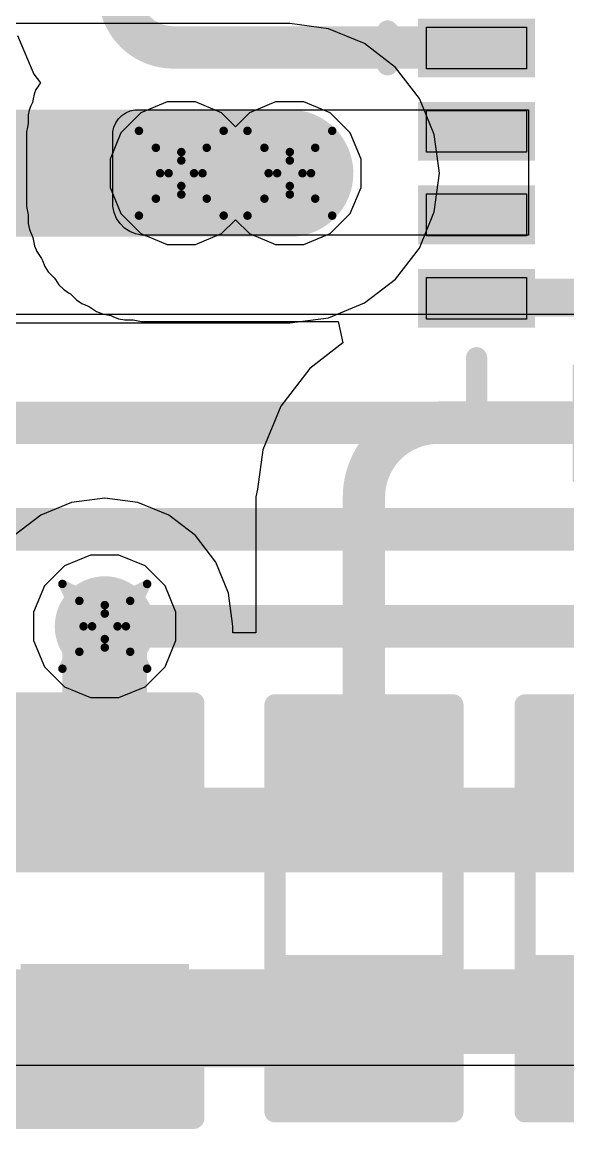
# Model space of a CAD drawing. Header units: inches. Extents: x -2 to 5376, y -4 to 5426.
# Drawn here: x 37.77 to 41.05, y 78.27 to 84.9 of the extents above; entities that cross this region are included whole.
import ezdxf

# ---------------------------------------------------------------- set-up
doc = ezdxf.new("R2010")
doc.units = ezdxf.units.IN
for name, color, linetype in [('Bottom Layer', 5, 'Continuous'), ('Drill Drawing', 1, 'Continuous'), ('Layer 1', 16, 'Continuous'), ('Layer 2', 76, 'Continuous'), ('Top Layer', 1, 'Continuous'), ('Top Overlay', 2, 'Continuous'), ('Top Paste', 8, 'Continuous'), ('Top Solder', 216, 'Continuous'), ('Via Holes', 16, 'Continuous')]:
    doc.layers.add(name, color=color, linetype=linetype)

# ---------------------------------------------------------------- blocks, each defined once
blk = doc.blocks.new('R___0603_5')
at = {"layer": 'Top Layer'}
for points in [[(-0.381, 0.4445), (-0.381, -0.4445), (-1.143, -0.4445), (-1.143, 0.4445)], [(1.143, 0.4445), (1.143, -0.4445), (0.381, -0.4445), (0.381, 0.4445)]]:
    blk.add_hatch(color=1, dxfattribs=at).paths.add_polyline_path(points)
at = {"layer": 'Top Paste'}
for points in [[(-0.381, 0.4445), (-0.381, -0.4445), (-1.143, -0.4445), (-1.143, 0.4445)], [(1.143, 0.4445), (1.143, -0.4445), (0.381, -0.4445), (0.381, 0.4445)]]:
    blk.add_hatch(color=8, dxfattribs=at).paths.add_polyline_path(points)
at = {"layer": 'Top Solder'}
for points in [[(-0.2794, 0.5461), (-0.2794, -0.5461), (-1.2446, -0.5461), (-1.2446, 0.5461)], [(1.2446, 0.5461), (1.2446, -0.5461), (0.2794, -0.5461), (0.2794, 0.5461)]]:
    blk.add_hatch(color=216, dxfattribs=at).paths.add_polyline_path(points)
at = {"layer": 'Top Overlay', "const_width": 0.127}
for points in [[(-1.2192, -0.5334), (-1.2192, 0.5334)], [(1.2192, 0.5334), (-1.2192, 0.5334)], [(1.2192, -0.5334), (1.2192, 0.5334)], [(1.2192, -0.5334), (-1.2192, -0.5334)]]:
    blk.add_lwpolyline(points, dxfattribs=at)
at = {"layer": 'Top Overlay', "const_width": 0.0635}
for points in [[(-1.25095, 0.5334, 1), (-1.18745, 0.5334, 1)], [(-1.25095, 0.5334, 1), (-1.18745, 0.5334, 1)], [(1.18745, 0.5334, 1), (1.25095, 0.5334, 1)], [(1.18745, 0.5334, 1), (1.25095, 0.5334, 1)], [(-1.25095, -0.5334, 1), (-1.18745, -0.5334, 1)], [(-1.25095, -0.5334, 1), (-1.18745, -0.5334, 1)], [(1.18745, -0.5334, 1), (1.25095, -0.5334, 1)], [(1.18745, -0.5334, 1), (1.25095, -0.5334, 1)]]:
    blk.add_lwpolyline(points, format="xyb", close=True, dxfattribs=at)
blk = doc.blocks.new('VQFN_16_3_3__24')
at = {"layer": 'Top Layer'}
for points in [[(-0.8729, 1.8), (-0.6229, 1.8), (-0.6229, 1.2), (-0.8729, 1.2)], [(-0.373, 1.8), (-0.123, 1.8), (-0.123, 1.2), (-0.373, 1.2)], [(0.1271, 1.8), (0.3771, 1.8), (0.3771, 1.2), (0.1271, 1.2)], [(0.627, 1.8), (0.877, 1.8), (0.877, 1.2), (0.627, 1.2)], [(-1.8, 0.6234), (-1.8, 0.8734), (-1.2, 0.8734), (-1.2, 0.6234)], [(1.8, 0.8734), (1.8, 0.6234), (1.2, 0.6234), (1.2, 0.8734)], [(-0.7501, 0.7499), (0.7499, 0.7499), (0.7499, -0.7501), (-0.7501, -0.7501)], [(-1.8, 0.1235), (-1.8, 0.3735), (-1.2, 0.3735), (-1.2, 0.1235)], [(1.8, 0.3751), (1.8, 0.1251), (1.2, 0.1251), (1.2, 0.3751)], [(-1.8, -0.3766), (-1.8, -0.1266), (-1.2, -0.1266), (-1.2, -0.3766)], [(1.8, -0.1251), (1.8, -0.3751), (1.2, -0.3751), (1.2, -0.1251)], [(-1.8, -0.8765), (-1.8, -0.6265), (-1.2, -0.6265), (-1.2, -0.8765)], [(1.8, -0.6249), (1.8, -0.8749), (1.2, -0.8749), (1.2, -0.6249)], [(-0.6229, -1.8), (-0.8729, -1.8), (-0.8729, -1.2), (-0.6229, -1.2)], [(-0.123, -1.8), (-0.373, -1.8), (-0.373, -1.2), (-0.123, -1.2)], [(0.3771, -1.8), (0.1271, -1.8), (0.1271, -1.2), (0.3771, -1.2)], [(0.877, -1.8), (0.627, -1.8), (0.627, -1.2), (0.877, -1.2)]]:
    blk.add_hatch(color=1, dxfattribs=at).paths.add_polyline_path(points)
at = {"layer": 'Top Solder'}
for points in [[(-0.9237, 1.8508), (-0.5721, 1.8508), (-0.5721, 1.1492), (-0.9237, 1.1492)], [(-0.4238, 1.8508), (-0.0722, 1.8508), (-0.0722, 1.1492), (-0.4238, 1.1492)], [(0.0763, 1.8508), (0.4279, 1.8508), (0.4279, 1.1492), (0.0763, 1.1492)], [(0.5762, 1.8508), (0.9278, 1.8508), (0.9278, 1.1492), (0.5762, 1.1492)], [(-1.8508, 0.5726), (-1.8508, 0.9242), (-1.1492, 0.9242), (-1.1492, 0.5726)], [(1.8508, 0.9242), (1.8508, 0.5726), (1.1492, 0.5726), (1.1492, 0.9242)], [(-0.8009, 0.8007), (0.8007, 0.8007), (0.8007, -0.8009), (-0.8009, -0.8009)], [(-1.8508, 0.0727), (-1.8508, 0.4243), (-1.1492, 0.4243), (-1.1492, 0.0727)], [(1.8508, 0.4259), (1.8508, 0.0743), (1.1492, 0.0743), (1.1492, 0.4259)], [(-1.8508, -0.4274), (-1.8508, -0.0758), (-1.1492, -0.0758), (-1.1492, -0.4274)], [(1.8508, -0.0743), (1.8508, -0.4259), (1.1492, -0.4259), (1.1492, -0.0743)], [(-1.8508, -0.9273), (-1.8508, -0.5757), (-1.1492, -0.5757), (-1.1492, -0.9273)], [(1.8508, -0.5741), (1.8508, -0.9257), (1.1492, -0.9257), (1.1492, -0.5741)], [(-0.5721, -1.8508), (-0.9237, -1.8508), (-0.9237, -1.1492), (-0.5721, -1.1492)], [(-0.0722, -1.8508), (-0.4238, -1.8508), (-0.4238, -1.1492), (-0.0722, -1.1492)], [(0.4279, -1.8508), (0.0763, -1.8508), (0.0763, -1.1492), (0.4279, -1.1492)], [(0.9278, -1.8508), (0.5762, -1.8508), (0.5762, -1.1492), (0.9278, -1.1492)]]:
    blk.add_hatch(color=216, dxfattribs=at).paths.add_polyline_path(points)
at = {"layer": 'Top Overlay', "const_width": 0.127}
for points in [[(-1.4999, 1.1046), (-1.4999, 1.4999)], [(-1.4999, 1.4999), (-1.1041, 1.4999)], [(1.1082, 1.4999), (1.5001, 1.4999)], [(1.5001, 1.1046), (1.5001, 1.4999)], [(-2.0334, 0.85), (-1.9318, 0.7484)], [(-2.0334, 0.6468), (-2.0334, 0.85)], [(-2.0334, 0.6468), (-1.9318, 0.7484)], [(-1.4999, -1.5001), (-1.4999, -1.1076)], [(1.5001, -1.5001), (1.5001, -1.1061)], [(-1.4999, -1.5001), (-1.1041, -1.5001)], [(1.1082, -1.5001), (1.5001, -1.5001)]]:
    blk.add_lwpolyline(points, dxfattribs=at)
at = {"layer": 'Top Overlay', "const_width": 0.0635}
for points in [[(-1.5316, 1.4999, 1), (-1.4681, 1.4999, 1)], [(-1.5316, 1.4999, 1), (-1.4681, 1.4999, 1)], [(-1.1358, 1.4999, 1), (-1.0723, 1.4999, 1)], [(1.0765, 1.4999, 1), (1.14, 1.4999, 1)], [(1.4684, 1.4999, 1), (1.5319, 1.4999, 1)], [(1.4684, 1.4999, 1), (1.5319, 1.4999, 1)], [(-1.5316, 1.1046, 1), (-1.4681, 1.1046, 1)], [(1.4684, 1.1046, 1), (1.5319, 1.1046, 1)], [(-2.0651, 0.85, 1), (-2.0016, 0.85, 1)], [(-2.0651, 0.85, 1), (-2.0016, 0.85, 1)], [(-1.9635, 0.7484, 1), (-1.9, 0.7484, 1)], [(-1.9635, 0.7484, 1), (-1.9, 0.7484, 1)], [(-2.0651, 0.6468, 1), (-2.0016, 0.6468, 1)], [(-2.0651, 0.6468, 1), (-2.0016, 0.6468, 1)], [(-1.5316, -1.1076, 1), (-1.4681, -1.1076, 1)], [(1.4684, -1.1061, 1), (1.5319, -1.1061, 1)], [(-1.5316, -1.5001, 1), (-1.4681, -1.5001, 1)], [(-1.5316, -1.5001, 1), (-1.4681, -1.5001, 1)], [(-1.1358, -1.5001, 1), (-1.0723, -1.5001, 1)], [(1.0765, -1.5001, 1), (1.14, -1.5001, 1)], [(1.4684, -1.5001, 1), (1.5319, -1.5001, 1)], [(1.4684, -1.5001, 1), (1.5319, -1.5001, 1)]]:
    blk.add_lwpolyline(points, format="xyb", close=True, dxfattribs=at)
at = {"layer": 'Top Paste'}
for p, q in [((-0.8729, 1.8), (-0.8729, 1.8)), ((-0.8729, 1.8), (-0.6229, 1.8)), ((-0.8729, 1.2), (-0.8729, 1.8)), ((-0.6229, 1.8), (-0.6229, 1.2)), ((-0.3729, 1.8), (-0.3729, 1.8)), ((-0.3729, 1.8), (-0.1229, 1.8)), ((-0.3729, 1.2), (-0.3729, 1.8)), ((-0.1229, 1.8), (-0.1229, 1.2)), ((0.1271, 1.8), (0.1271, 1.8)), ((0.1271, 1.8), (0.3771, 1.8)), ((0.1271, 1.2), (0.1271, 1.8)), ((0.3771, 1.8), (0.3771, 1.2)), ((0.6271, 1.8), (0.6271, 1.8)), ((0.6271, 1.8), (0.8771, 1.8)), ((0.6271, 1.2), (0.6271, 1.8)), ((0.8771, 1.8), (0.8771, 1.2)), ((-0.6229, 1.2), (-0.8729, 1.2)), ((-0.1229, 1.2), (-0.3729, 1.2)), ((0.3771, 1.2), (0.1271, 1.2)), ((0.8771, 1.2), (0.6271, 1.2)), ((-1.7999, 0.6235), (-1.7999, 0.8735)), ((-1.7999, 0.8735), (-1.1999, 0.8735)), ((-1.1999, 0.8735), (-1.1999, 0.6235)), ((1.2, 0.6235), (1.2, 0.8735)), ((1.2, 0.8735), (1.8, 0.8735)), ((1.8, 0.8735), (1.8, 0.8735)), ((1.8, 0.8735), (1.8, 0.6235)), ((-1.7999, 0.6235), (-1.7999, 0.6235)), ((-1.1999, 0.6235), (-1.7999, 0.6235)), ((-0.6, 0.6), (-0.6, 0.6)), ((-0.6, 0.6), (0.6, 0.6)), ((-0.6, -0.6), (-0.6, 0.6)), ((0.6, 0.6), (0.6, -0.6)), ((1.8, 0.6235), (1.2, 0.6235)), ((-1.8, 0.1235), (-1.8, 0.3735)), ((-1.8, 0.3735), (-1.2, 0.3735)), ((-1.2, 0.3735), (-1.2, 0.1235)), ((1.2, 0.125), (1.2, 0.375)), ((1.2, 0.375), (1.8, 0.375)), ((1.8, 0.375), (1.8, 0.375)), ((1.8, 0.375), (1.8, 0.125)), ((-1.8, 0.1235), (-1.8, 0.1235)), ((-1.2, 0.1235), (-1.8, 0.1235)), ((1.8, 0.125), (1.2, 0.125)), ((-1.7999, -0.3765), (-1.7999, -0.1265)), ((-1.7999, -0.1265), (-1.1999, -0.1265)), ((-1.1999, -0.1265), (-1.1999, -0.3765)), ((1.2, -0.375), (1.2, -0.125)), ((1.2, -0.125), (1.8, -0.125)), ((1.8, -0.125), (1.8, -0.125)), ((1.8, -0.125), (1.8, -0.375)), ((-1.7999, -0.3765), (-1.7999, -0.3765)), ((-1.1999, -0.3765), (-1.7999, -0.3765)), ((1.8, -0.375), (1.2, -0.375)), ((-1.7999, -0.8765), (-1.7999, -0.6265)), ((-1.7999, -0.6265), (-1.1999, -0.6265)), ((-1.1999, -0.6265), (-1.1999, -0.8765)), ((0.6, -0.6), (-0.6, -0.6)), ((1.2, -0.875), (1.2, -0.625)), ((1.2, -0.625), (1.8, -0.625)), ((1.8, -0.625), (1.8, -0.625)), ((1.8, -0.625), (1.8, -0.875)), ((-1.7999, -0.8765), (-1.7999, -0.8765)), ((-1.1999, -0.8765), (-1.7999, -0.8765)), ((1.8, -0.875), (1.2, -0.875)), ((-0.8729, -1.8), (-0.8729, -1.2)), ((-0.8729, -1.2), (-0.6229, -1.2)), ((-0.6229, -1.2), (-0.6229, -1.8)), ((-0.3729, -1.8), (-0.3729, -1.2)), ((-0.3729, -1.2), (-0.1229, -1.2)), ((-0.1229, -1.2), (-0.1229, -1.8)), ((0.1271, -1.8), (0.1271, -1.2)), ((0.1271, -1.2), (0.3771, -1.2)), ((0.3771, -1.2), (0.3771, -1.8)), ((0.6271, -1.8), (0.6271, -1.2)), ((0.6271, -1.2), (0.8771, -1.2)), ((0.8771, -1.2), (0.8771, -1.8)), ((-0.6229, -1.8), (-0.8729, -1.8)), ((-0.6229, -1.8), (-0.6229, -1.8)), ((-0.1229, -1.8), (-0.3729, -1.8)), ((-0.1229, -1.8), (-0.1229, -1.8)), ((0.3771, -1.8), (0.1271, -1.8)), ((0.3771, -1.8), (0.3771, -1.8)), ((0.8771, -1.8), (0.6271, -1.8)), ((0.8771, -1.8), (0.8771, -1.8))]:
    blk.add_line(p, q, dxfattribs=at)
blk = doc.blocks.new('R___0603_38')
at = {"layer": 'Top Layer'}
for points in [[(-0.381, 0.4445), (-0.381, -0.4445), (-1.143, -0.4445), (-1.143, 0.4445)], [(1.143, 0.4445), (1.143, -0.4445), (0.381, -0.4445), (0.381, 0.4445)]]:
    blk.add_hatch(color=1, dxfattribs=at).paths.add_polyline_path(points)
at = {"layer": 'Top Paste'}
for points in [[(-0.381, 0.4445), (-0.381, -0.4445), (-1.143, -0.4445), (-1.143, 0.4445)], [(1.143, 0.4445), (1.143, -0.4445), (0.381, -0.4445), (0.381, 0.4445)]]:
    blk.add_hatch(color=8, dxfattribs=at).paths.add_polyline_path(points)
at = {"layer": 'Top Solder'}
for points in [[(-0.2794, 0.5461), (-0.2794, -0.5461), (-1.2446, -0.5461), (-1.2446, 0.5461)], [(1.2446, 0.5461), (1.2446, -0.5461), (0.2794, -0.5461), (0.2794, 0.5461)]]:
    blk.add_hatch(color=216, dxfattribs=at).paths.add_polyline_path(points)
at = {"layer": 'Top Overlay', "const_width": 0.127}
for points in [[(-1.2192, 0.5334), (-1.2192, -0.5334)], [(-1.2192, 0.5334), (1.2192, 0.5334)], [(1.2192, 0.5334), (1.2192, -0.5334)], [(-1.2192, -0.5334), (1.2192, -0.5334)]]:
    blk.add_lwpolyline(points, dxfattribs=at)
at = {"layer": 'Top Overlay', "const_width": 0.0635}
for points in [[(-1.25095, 0.5334, 1), (-1.18745, 0.5334, 1)], [(-1.25095, 0.5334, 1), (-1.18745, 0.5334, 1)], [(1.18745, 0.5334, 1), (1.25095, 0.5334, 1)], [(1.18745, 0.5334, 1), (1.25095, 0.5334, 1)], [(-1.25095, -0.5334, 1), (-1.18745, -0.5334, 1)], [(-1.25095, -0.5334, 1), (-1.18745, -0.5334, 1)], [(1.18745, -0.5334, 1), (1.25095, -0.5334, 1)], [(1.18745, -0.5334, 1), (1.25095, -0.5334, 1)]]:
    blk.add_lwpolyline(points, format="xyb", close=True, dxfattribs=at)
blk = doc.blocks.new('C___0603_98')
at = {"layer": 'Top Layer'}
for points in [[(-0.381, 0.4445), (-0.381, -0.4445), (-1.143, -0.4445), (-1.143, 0.4445)], [(1.143, 0.4445), (1.143, -0.4445), (0.381, -0.4445), (0.381, 0.4445)]]:
    blk.add_hatch(color=1, dxfattribs=at).paths.add_polyline_path(points)
at = {"layer": 'Top Paste'}
for points in [[(-0.381, 0.4445), (-0.381, -0.4445), (-1.143, -0.4445), (-1.143, 0.4445)], [(1.143, 0.4445), (1.143, -0.4445), (0.381, -0.4445), (0.381, 0.4445)]]:
    blk.add_hatch(color=8, dxfattribs=at).paths.add_polyline_path(points)
at = {"layer": 'Top Solder'}
for points in [[(-0.321, 0.5045), (-0.321, -0.5045), (-1.203, -0.5045), (-1.203, 0.5045)], [(1.203, 0.5045), (1.203, -0.5045), (0.321, -0.5045), (0.321, 0.5045)]]:
    blk.add_hatch(color=216, dxfattribs=at).paths.add_polyline_path(points)
at = {"layer": 'Top Overlay', "const_width": 0.127}
for points in [[(-1.2446, 0.5334), (-1.2446, -0.5334)], [(-1.2446, 0.5334), (-0.4572, 0.5334)], [(0.4572, 0.5334), (1.2446, 0.5334)], [(1.2446, 0.5334), (1.2446, -0.5334)], [(-1.2446, -0.5334), (-0.4572, -0.5334)], [(0.4572, -0.5334), (1.2446, -0.5334)]]:
    blk.add_lwpolyline(points, dxfattribs=at)
at = {"layer": 'Top Overlay', "const_width": 0.0635}
for points in [[(-1.2764, 0.5334, 1), (-1.2128, 0.5334, 1)], [(-1.2764, 0.5334, 1), (-1.2128, 0.5334, 1)], [(-0.4889, 0.5334, 1), (-0.4254, 0.5334, 1)], [(0.4254, 0.5334, 1), (0.4889, 0.5334, 1)], [(1.2128, 0.5334, 1), (1.2764, 0.5334, 1)], [(1.2128, 0.5334, 1), (1.2764, 0.5334, 1)], [(-1.2764, -0.5334, 1), (-1.2128, -0.5334, 1)], [(-1.2764, -0.5334, 1), (-1.2128, -0.5334, 1)], [(-0.4889, -0.5334, 1), (-0.4254, -0.5334, 1)], [(0.4254, -0.5334, 1), (0.4889, -0.5334, 1)], [(1.2128, -0.5334, 1), (1.2764, -0.5334, 1)], [(1.2128, -0.5334, 1), (1.2764, -0.5334, 1)]]:
    blk.add_lwpolyline(points, format="xyb", close=True, dxfattribs=at)

msp = doc.modelspace()

# ---------------------------------------------------------------- hatches: boundary and pattern name
at = {"layer": 'Bottom Layer'}
h = msp.add_hatch(color=5, dxfattribs=at)
edge = h.paths.add_edge_path()
edge.add_arc((38.729, 83.9947), 0.3, 0, 360)
h = msp.add_hatch(color=5, dxfattribs=at)
edge = h.paths.add_edge_path()
edge.add_arc((39.3796, 83.9947), 0.3, 0, 360)
h = msp.add_hatch(color=5, dxfattribs=at)
edge = h.paths.add_edge_path()
edge.add_arc((38.2701, 81.28), 0.3, 0, 360)
at = {"layer": 'Layer 1'}
h = msp.add_hatch(color=16, dxfattribs=at)
edge = h.paths.add_edge_path()
edge.add_arc((38.729, 83.9947), 0.3, 0, 360)
h = msp.add_hatch(color=16, dxfattribs=at)
edge = h.paths.add_edge_path()
edge.add_arc((39.3796, 83.9947), 0.3, 0, 360)
h = msp.add_hatch(color=16, dxfattribs=at)
edge = h.paths.add_edge_path()
edge.add_arc((38.2701, 81.28), 0.3, 0, 360)
at = {"layer": 'Layer 2'}
h = msp.add_hatch(color=76, dxfattribs=at)
edge = h.paths.add_edge_path()
edge.add_arc((38.729, 83.9947), 0.3, 0, 360)
h = msp.add_hatch(color=76, dxfattribs=at)
edge = h.paths.add_edge_path()
edge.add_arc((39.3796, 83.9947), 0.3, 0, 360)
h = msp.add_hatch(color=76, dxfattribs=at)
edge = h.paths.add_edge_path()
edge.add_arc((38.2701, 81.28), 0.3, 0, 360)
at = {"layer": 'Top Layer'}
h = msp.add_hatch(color=1, dxfattribs=at)
edge = h.paths.add_edge_path()
edge.add_arc((38.729, 83.9947), 0.3, 0, 360)
h = msp.add_hatch(color=1, dxfattribs=at)
edge = h.paths.add_edge_path()
edge.add_arc((39.3796, 83.9947), 0.3, 0, 360)
h = msp.add_hatch(color=1, dxfattribs=at)
edge = h.paths.add_edge_path()
edge.add_arc((38.2701, 81.28), 0.3, 0, 360)
at = {"layer": 'Via Holes'}
h = msp.add_hatch(color=7, dxfattribs=at)
edge = h.paths.add_edge_path()
edge.add_arc((38.729, 83.9947), 0.15, 0, 360)
h = msp.add_hatch(color=7, dxfattribs=at)
edge = h.paths.add_edge_path()
edge.add_arc((39.3796, 83.9947), 0.15, 0, 360)
h = msp.add_hatch(color=7, dxfattribs=at)
edge = h.paths.add_edge_path()
edge.add_arc((38.2701, 81.28), 0.15, 0, 360)

# ---------------------------------------------------------------- linework, layer by layer
at = {"layer": 'Bottom Layer'}
for p, q in [((38.6441, 84.4217), (38.4872, 84.3567)), ((38.814, 84.4217), (38.6441, 84.4217)), ((38.9709, 84.3567), (38.814, 84.4217)), ((39.2946, 84.4217), (39.1377, 84.3567)), ((39.4645, 84.4217), (39.2946, 84.4217)), ((39.6214, 84.3567), (39.4645, 84.4217)), ((38.4872, 84.3567), (38.3671, 84.2365)), ((39.0543, 84.2733), (38.9709, 84.3567)), ((39.1377, 84.3567), (39.0543, 84.2733)), ((39.7416, 84.2365), (39.6214, 84.3567)), ((38.3671, 84.2365), (38.302, 84.0796)), ((39.8066, 84.0796), (39.7416, 84.2365)), ((38.302, 84.0796), (38.302, 83.9097)), ((39.8066, 83.9097), (39.8066, 84.0796)), ((38.302, 83.9097), (38.3671, 83.7528)), ((39.7416, 83.7528), (39.8066, 83.9097)), ((38.3671, 83.7528), (38.4872, 83.6327)), ((39.6214, 83.6327), (39.7416, 83.7528)), ((38.9709, 83.6327), (39.0543, 83.7161)), ((39.0543, 83.7161), (39.1377, 83.6327)), ((38.4872, 83.6327), (38.6441, 83.5677)), ((38.814, 83.5677), (38.9709, 83.6327)), ((39.1377, 83.6327), (39.2946, 83.5677)), ((39.4645, 83.5677), (39.6214, 83.6327)), ((38.6441, 83.5677), (38.814, 83.5677)), ((39.2946, 83.5677), (39.4645, 83.5677)), ((43.51, 83.1475), (32.9744, 83.1475))]:
    msp.add_line(p, q, dxfattribs=at)
for points, const_width in [([(32.9744, 82.5), (43.51, 82.5)], 0.254), ([(36.7839, 81.861), (49.2049, 81.861)], 0.254), ([(38.2701, 81.28), (51.5112, 81.28)], 0.254), ([(6.4762, 80.06), (44.4536, 80.06)], 0.508), ([(8.0087, 78.971), (45.3322, 78.971)], 0.508)]:
    msp.add_lwpolyline(points, dxfattribs=dict(at, const_width=const_width))
at = {"layer": 'Bottom Layer', "const_width": 0.127}
msp.add_lwpolyline([(38.2066, 81.28, 1), (38.3336, 81.28, 1)], format="xyb", close=True, dxfattribs=at)
at = {"layer": 'Drill Drawing', "const_width": 0.0508}
for points in [[(38.475, 84.2487), (38.729, 84.1217)], [(38.475, 84.2487), (38.602, 83.9947)], [(38.729, 84.1217), (38.983, 84.2487)], [(38.856, 83.9947), (38.983, 84.2487)], [(39.1256, 84.2487), (39.3796, 84.1217)], [(39.1256, 84.2487), (39.2526, 83.9947)], [(39.3796, 84.1217), (39.6336, 84.2487)], [(39.5066, 83.9947), (39.6336, 84.2487)], [(38.5766, 84.1471), (38.729, 84.0709)], [(38.5766, 84.1471), (38.6528, 83.9947)], [(38.729, 84.0709), (38.8814, 84.1471)], [(38.8052, 83.9947), (38.8814, 84.1471)], [(39.2272, 84.1471), (39.3796, 84.0709)], [(39.2272, 84.1471), (39.3034, 83.9947)], [(39.3796, 84.0709), (39.532, 84.1471)], [(39.4558, 83.9947), (39.532, 84.1471)], [(38.475, 83.7407), (38.602, 83.9947)], [(38.5766, 83.8423), (38.6528, 83.9947)], [(38.8052, 83.9947), (38.8814, 83.8423)], [(38.856, 83.9947), (38.983, 83.7407)], [(39.1256, 83.7407), (39.2526, 83.9947)], [(39.2272, 83.8423), (39.3034, 83.9947)], [(39.4558, 83.9947), (39.532, 83.8423)], [(39.5066, 83.9947), (39.6336, 83.7407)], [(38.475, 83.7407), (38.729, 83.8677)], [(38.5766, 83.8423), (38.729, 83.9185)], [(38.729, 83.9185), (38.8814, 83.8423)], [(38.729, 83.8677), (38.983, 83.7407)], [(39.1256, 83.7407), (39.3796, 83.8677)], [(39.2272, 83.8423), (39.3796, 83.9185)], [(39.3796, 83.9185), (39.532, 83.8423)], [(39.3796, 83.8677), (39.6336, 83.7407)], [(38.0161, 81.534), (38.2701, 81.407)], [(38.0161, 81.534), (38.1431, 81.28)], [(38.2701, 81.407), (38.5241, 81.534)], [(38.3971, 81.28), (38.5241, 81.534)], [(38.1177, 81.4324), (38.2701, 81.3562)], [(38.1177, 81.4324), (38.1939, 81.28)], [(38.2701, 81.3562), (38.4225, 81.4324)], [(38.3463, 81.28), (38.4225, 81.4324)], [(38.0161, 81.026), (38.1431, 81.28)], [(38.1177, 81.1276), (38.1939, 81.28)], [(38.3463, 81.28), (38.4225, 81.1276)], [(38.3971, 81.28), (38.5241, 81.026)], [(38.0161, 81.026), (38.2701, 81.153)], [(38.1177, 81.1276), (38.2701, 81.2038)], [(38.2701, 81.2038), (38.4225, 81.1276)], [(38.2701, 81.153), (38.5241, 81.026)]]:
    msp.add_lwpolyline(points, dxfattribs=at)
at = {"layer": 'Drill Drawing', "const_width": 0.0254}
for points in [[(38.4623, 84.2487, 1), (38.4877, 84.2487, 1)], [(38.4623, 84.2487, 1), (38.4877, 84.2487, 1)], [(38.9703, 84.2487, 1), (38.9957, 84.2487, 1)], [(38.9703, 84.2487, 1), (38.9957, 84.2487, 1)], [(39.1129, 84.2487, 1), (39.1383, 84.2487, 1)], [(39.1129, 84.2487, 1), (39.1383, 84.2487, 1)], [(39.6209, 84.2487, 1), (39.6463, 84.2487, 1)], [(39.6209, 84.2487, 1), (39.6463, 84.2487, 1)], [(38.5639, 84.1471, 1), (38.5893, 84.1471, 1)], [(38.5639, 84.1471, 1), (38.5893, 84.1471, 1)], [(38.8687, 84.1471, 1), (38.8941, 84.1471, 1)], [(38.8687, 84.1471, 1), (38.8941, 84.1471, 1)], [(39.2145, 84.1471, 1), (39.2399, 84.1471, 1)], [(39.2145, 84.1471, 1), (39.2399, 84.1471, 1)], [(39.5193, 84.1471, 1), (39.5447, 84.1471, 1)], [(39.5193, 84.1471, 1), (39.5447, 84.1471, 1)], [(38.7163, 84.1217, 1), (38.7417, 84.1217, 1)], [(38.7163, 84.1217, 1), (38.7417, 84.1217, 1)], [(38.7163, 84.0709, 1), (38.7417, 84.0709, 1)], [(38.7163, 84.0709, 1), (38.7417, 84.0709, 1)], [(39.3669, 84.1217, 1), (39.3923, 84.1217, 1)], [(39.3669, 84.1217, 1), (39.3923, 84.1217, 1)], [(39.3669, 84.0709, 1), (39.3923, 84.0709, 1)], [(39.3669, 84.0709, 1), (39.3923, 84.0709, 1)], [(38.5893, 83.9947, 1), (38.6147, 83.9947, 1)], [(38.5893, 83.9947, 1), (38.6147, 83.9947, 1)], [(38.6401, 83.9947, 1), (38.6655, 83.9947, 1)], [(38.6401, 83.9947, 1), (38.6655, 83.9947, 1)], [(38.7925, 83.9947, 1), (38.8179, 83.9947, 1)], [(38.7925, 83.9947, 1), (38.8179, 83.9947, 1)], [(38.8433, 83.9947, 1), (38.8687, 83.9947, 1)], [(38.8433, 83.9947, 1), (38.8687, 83.9947, 1)], [(39.2399, 83.9947, 1), (39.2653, 83.9947, 1)], [(39.2399, 83.9947, 1), (39.2653, 83.9947, 1)], [(39.2907, 83.9947, 1), (39.3161, 83.9947, 1)], [(39.2907, 83.9947, 1), (39.3161, 83.9947, 1)], [(39.4431, 83.9947, 1), (39.4685, 83.9947, 1)], [(39.4431, 83.9947, 1), (39.4685, 83.9947, 1)], [(39.4939, 83.9947, 1), (39.5193, 83.9947, 1)], [(39.4939, 83.9947, 1), (39.5193, 83.9947, 1)], [(38.7163, 83.9185, 1), (38.7417, 83.9185, 1)], [(38.7163, 83.9185, 1), (38.7417, 83.9185, 1)], [(38.7163, 83.8677, 1), (38.7417, 83.8677, 1)], [(38.7163, 83.8677, 1), (38.7417, 83.8677, 1)], [(39.3669, 83.9185, 1), (39.3923, 83.9185, 1)], [(39.3669, 83.9185, 1), (39.3923, 83.9185, 1)], [(39.3669, 83.8677, 1), (39.3923, 83.8677, 1)], [(39.3669, 83.8677, 1), (39.3923, 83.8677, 1)], [(38.5639, 83.8423, 1), (38.5893, 83.8423, 1)], [(38.5639, 83.8423, 1), (38.5893, 83.8423, 1)], [(38.8687, 83.8423, 1), (38.8941, 83.8423, 1)], [(38.8687, 83.8423, 1), (38.8941, 83.8423, 1)], [(39.2145, 83.8423, 1), (39.2399, 83.8423, 1)], [(39.2145, 83.8423, 1), (39.2399, 83.8423, 1)], [(39.5193, 83.8423, 1), (39.5447, 83.8423, 1)], [(39.5193, 83.8423, 1), (39.5447, 83.8423, 1)], [(38.4623, 83.7407, 1), (38.4877, 83.7407, 1)], [(38.4623, 83.7407, 1), (38.4877, 83.7407, 1)], [(38.9703, 83.7407, 1), (38.9957, 83.7407, 1)], [(38.9703, 83.7407, 1), (38.9957, 83.7407, 1)], [(39.1129, 83.7407, 1), (39.1383, 83.7407, 1)], [(39.1129, 83.7407, 1), (39.1383, 83.7407, 1)], [(39.6209, 83.7407, 1), (39.6463, 83.7407, 1)], [(39.6209, 83.7407, 1), (39.6463, 83.7407, 1)], [(38.0034, 81.534, 1), (38.0288, 81.534, 1)], [(38.0034, 81.534, 1), (38.0288, 81.534, 1)], [(38.5114, 81.534, 1), (38.5368, 81.534, 1)], [(38.5114, 81.534, 1), (38.5368, 81.534, 1)], [(38.105, 81.4324, 1), (38.1304, 81.4324, 1)], [(38.105, 81.4324, 1), (38.1304, 81.4324, 1)], [(38.2574, 81.407, 1), (38.2828, 81.407, 1)], [(38.2574, 81.407, 1), (38.2828, 81.407, 1)], [(38.4098, 81.4324, 1), (38.4352, 81.4324, 1)], [(38.4098, 81.4324, 1), (38.4352, 81.4324, 1)], [(38.2574, 81.3562, 1), (38.2828, 81.3562, 1)], [(38.2574, 81.3562, 1), (38.2828, 81.3562, 1)], [(38.1304, 81.28, 1), (38.1558, 81.28, 1)], [(38.1304, 81.28, 1), (38.1558, 81.28, 1)], [(38.1812, 81.28, 1), (38.2066, 81.28, 1)], [(38.1812, 81.28, 1), (38.2066, 81.28, 1)], [(38.3336, 81.28, 1), (38.359, 81.28, 1)], [(38.3336, 81.28, 1), (38.359, 81.28, 1)], [(38.3844, 81.28, 1), (38.4098, 81.28, 1)], [(38.3844, 81.28, 1), (38.4098, 81.28, 1)], [(38.2574, 81.2038, 1), (38.2828, 81.2038, 1)], [(38.2574, 81.2038, 1), (38.2828, 81.2038, 1)], [(38.2574, 81.153, 1), (38.2828, 81.153, 1)], [(38.2574, 81.153, 1), (38.2828, 81.153, 1)], [(38.105, 81.1276, 1), (38.1304, 81.1276, 1)], [(38.105, 81.1276, 1), (38.1304, 81.1276, 1)], [(38.4098, 81.1276, 1), (38.4352, 81.1276, 1)], [(38.4098, 81.1276, 1), (38.4352, 81.1276, 1)], [(38.0034, 81.026, 1), (38.0288, 81.026, 1)], [(38.0034, 81.026, 1), (38.0288, 81.026, 1)], [(38.5114, 81.026, 1), (38.5368, 81.026, 1)], [(38.5114, 81.026, 1), (38.5368, 81.026, 1)]]:
    msp.add_lwpolyline(points, format="xyb", close=True, dxfattribs=at)
at = {"layer": 'Layer 1'}
for p, q in [((38.6441, 84.4217), (38.4872, 84.3567)), ((38.814, 84.4217), (38.6441, 84.4217)), ((38.9709, 84.3567), (38.814, 84.4217)), ((39.2946, 84.4217), (39.1377, 84.3567)), ((39.4645, 84.4217), (39.2946, 84.4217)), ((39.6214, 84.3567), (39.4645, 84.4217)), ((38.4872, 84.3567), (38.3671, 84.2365)), ((39.0543, 84.2733), (38.9709, 84.3567)), ((39.1377, 84.3567), (39.0543, 84.2733)), ((39.7416, 84.2365), (39.6214, 84.3567)), ((38.3671, 84.2365), (38.302, 84.0796)), ((39.8066, 84.0796), (39.7416, 84.2365)), ((38.302, 84.0796), (38.302, 83.9097)), ((39.8066, 83.9097), (39.8066, 84.0796)), ((38.302, 83.9097), (38.3671, 83.7528)), ((39.7416, 83.7528), (39.8066, 83.9097)), ((38.3671, 83.7528), (38.4872, 83.6327)), ((39.6214, 83.6327), (39.7416, 83.7528)), ((38.9709, 83.6327), (39.0543, 83.7161)), ((39.0543, 83.7161), (39.1377, 83.6327)), ((38.4872, 83.6327), (38.6441, 83.5677)), ((38.814, 83.5677), (38.9709, 83.6327)), ((39.1377, 83.6327), (39.2946, 83.5677)), ((39.4645, 83.5677), (39.6214, 83.6327)), ((38.6441, 83.5677), (38.814, 83.5677)), ((39.2946, 83.5677), (39.4645, 83.5677)), ((38.1851, 81.707), (38.0282, 81.642)), ((38.355, 81.707), (38.1851, 81.707)), ((38.5119, 81.642), (38.355, 81.707)), ((38.0282, 81.642), (37.9081, 81.5219)), ((38.6321, 81.5219), (38.5119, 81.642)), ((37.9081, 81.5219), (37.8431, 81.3649)), ((38.6971, 81.3649), (38.6321, 81.5219)), ((37.8431, 81.3649), (37.8431, 81.1951)), ((38.6971, 81.1951), (38.6971, 81.3649)), ((37.8431, 81.1951), (37.9081, 81.0381)), ((38.6321, 81.0381), (38.6971, 81.1951)), ((37.9081, 81.0381), (38.0282, 80.918)), ((38.5119, 80.918), (38.6321, 81.0381)), ((38.0282, 80.918), (38.1851, 80.853)), ((38.355, 80.853), (38.5119, 80.918)), ((38.1851, 80.853), (38.355, 80.853))]:
    msp.add_line(p, q, dxfattribs=at)
at = {"layer": 'Layer 2'}
for p, q in [((39.3796, 84.8913), (19.9613, 84.8913)), ((39.6117, 84.8608), (39.3796, 84.8913)), ((39.8279, 84.7712), (39.6117, 84.8608)), ((40.0136, 84.6287), (39.8279, 84.7712)), ((40.1561, 84.443), (40.0136, 84.6287)), ((40.2457, 84.2267), (40.1561, 84.443)), ((40.2762, 83.9947), (40.2457, 84.2267)), ((40.2457, 83.7626), (40.2762, 83.9947)), ((40.1561, 83.5463), (40.2457, 83.7626)), ((40.0136, 83.3606), (40.1561, 83.5463)), ((39.8279, 83.2181), (40.0136, 83.3606)), ((39.6117, 83.1286), (39.8279, 83.2181)), ((33.1894, 83.098), (39.3796, 83.098)), ((39.3796, 83.098), (39.6117, 83.1286)), ((38.1851, 81.707), (38.0282, 81.642)), ((38.355, 81.707), (38.1851, 81.707)), ((38.5119, 81.642), (38.355, 81.707)), ((38.0282, 81.642), (37.9081, 81.5219)), ((38.6321, 81.5219), (38.5119, 81.642)), ((37.9081, 81.5219), (37.8431, 81.3649)), ((38.6971, 81.3649), (38.6321, 81.5219)), ((37.8431, 81.3649), (37.8431, 81.1951)), ((38.6971, 81.1951), (38.6971, 81.3649)), ((37.8431, 81.1951), (37.9081, 81.0381)), ((38.6321, 81.0381), (38.6971, 81.1951)), ((37.9081, 81.0381), (38.0282, 80.918)), ((38.5119, 80.918), (38.6321, 81.0381)), ((38.0282, 80.918), (38.1851, 80.853)), ((38.355, 80.853), (38.5119, 80.918)), ((38.1851, 80.853), (38.355, 80.853)), ((44.8181, 78.6489), (22.7292, 78.6489))]:
    msp.add_line(p, q, dxfattribs=at)
at = {"layer": 'Layer 2', "const_width": 0.762}
for points in [[(19.9613, 83.9947), (38.729, 83.9947)], [(38.729, 83.9947), (39.3796, 83.9947)]]:
    msp.add_lwpolyline(points, dxfattribs=at)
at = {"layer": 'Layer 2', "const_width": 0.381}
for points in [[(38.5385, 83.9947, 1), (38.9195, 83.9947, 1)], [(38.5385, 83.9947, 1), (38.9195, 83.9947, 1)], [(39.1891, 83.9947, 1), (39.5701, 83.9947, 1)]]:
    msp.add_lwpolyline(points, format="xyb", close=True, dxfattribs=at)
at = {"layer": 'Top Layer'}
for p, q in [((37.7477, 84.8209), (37.8441, 84.588)), ((37.8441, 84.588), (37.8841, 84.536)), ((37.8572, 84.4956), (37.8463, 84.4693)), ((37.873, 84.5194), (37.8572, 84.4956)), ((37.8841, 84.536), (37.873, 84.5195)), ((37.873, 84.5195), (37.873, 84.5194)), ((37.8363, 84.4193), (37.8277, 84.3986)), ((37.8407, 84.4413), (37.8363, 84.4193)), ((37.8463, 84.4693), (37.8407, 84.4413)), ((37.8407, 84.4413), (37.8407, 84.4413)), ((37.8168, 84.3721), (37.8112, 84.3442)), ((37.8277, 84.3985), (37.8168, 84.3721)), ((37.8277, 84.3986), (37.8277, 84.3985)), ((38.3717, 84.3414), (38.3954, 84.3572)), ((38.3954, 84.3572), (38.4218, 84.3681)), ((38.4218, 84.3681), (38.4497, 84.3737)), ((38.4497, 84.3737), (38.464, 84.3737)), ((38.464, 84.3737), (38.464, 84.3737)), ((38.464, 84.3737), (39.6227, 84.3737)), ((39.6227, 84.3737), (40.8099, 84.3737)), ((40.8099, 84.3737), (40.8099, 83.6235)), ((37.8113, 84.2931), (37.8069, 84.2711)), ((37.8112, 84.3442), (37.8113, 84.2931)), ((38.3248, 84.2712), (38.3357, 84.2975)), ((38.3357, 84.2975), (38.3516, 84.3212)), ((38.3516, 84.3212), (38.3717, 84.3414)), ((37.8069, 84.271), (37.8013, 84.243)), ((37.8013, 84.243), (37.8013, 84.2288)), ((37.8013, 84.2288), (37.8013, 83.8142)), ((37.8069, 84.2711), (37.8069, 84.271)), ((38.3193, 84.2432), (38.3248, 84.2712)), ((38.3193, 84.229), (38.3193, 84.2432)), ((38.3193, 83.8143), (38.3193, 84.229)), ((37.8013, 83.8142), (37.8013, 83.8142)), ((37.8013, 83.8142), (37.8013, 83.7955)), ((37.8013, 83.7955), (37.8113, 83.7454)), ((38.3193, 83.7955), (38.3193, 83.8143)), ((38.3193, 83.8143), (38.3193, 83.8143)), ((38.3266, 83.7586), (38.3193, 83.7955)), ((38.341, 83.7239), (38.3266, 83.7586)), ((37.8113, 83.7454), (37.8113, 83.6944)), ((37.8113, 83.6944), (37.8186, 83.6576)), ((38.3619, 83.6927), (38.341, 83.7239)), ((38.3884, 83.6661), (38.3619, 83.6927)), ((37.8186, 83.6576), (37.833, 83.6229)), ((37.833, 83.6229), (37.833, 83.6229)), ((37.833, 83.6229), (37.8381, 83.6104)), ((38.4197, 83.6452), (38.3884, 83.6661)), ((38.4544, 83.6309), (38.4197, 83.6452)), ((38.4912, 83.6235), (38.4544, 83.6309)), ((38.51, 83.6235), (38.4912, 83.6235)), ((40.8099, 83.6235), (38.51, 83.6235)), ((37.8381, 83.6104), (37.8481, 83.5604)), ((37.8481, 83.5604), (37.8625, 83.5257)), ((37.8625, 83.5257), (37.8908, 83.4833)), ((37.8908, 83.4833), (37.8959, 83.4709)), ((37.8959, 83.4709), (37.8959, 83.4709)), ((37.8959, 83.4709), (37.9103, 83.4361)), ((37.9103, 83.4361), (37.9312, 83.4049)), ((37.9312, 83.4049), (37.9673, 83.3689)), ((37.9673, 83.3689), (37.9747, 83.3577)), ((37.9747, 83.3577), (37.9747, 83.3577)), ((37.9747, 83.3577), (37.9956, 83.3264)), ((37.9956, 83.3264), (38.0222, 83.2999)), ((38.0222, 83.2999), (38.0534, 83.279)), ((38.0534, 83.279), (38.0534, 83.279)), ((38.0534, 83.279), (38.0646, 83.2715)), ((38.0646, 83.2715), (38.1006, 83.2355)), ((38.1006, 83.2355), (38.1319, 83.2146)), ((38.1319, 83.2146), (38.1666, 83.2002)), ((38.1666, 83.2002), (38.1666, 83.2002)), ((38.1666, 83.2002), (38.179, 83.1951)), ((38.179, 83.1951), (38.2214, 83.1667)), ((38.2214, 83.1667), (38.2562, 83.1523)), ((38.2562, 83.1523), (38.3062, 83.1424)), ((38.3062, 83.1424), (38.3186, 83.1372)), ((38.3186, 83.1372), (38.3186, 83.1372)), ((38.3186, 83.1372), (38.3533, 83.1229)), ((38.3533, 83.1229), (38.3902, 83.1155)), ((38.3902, 83.1155), (38.4412, 83.1155)), ((38.4412, 83.1155), (38.4912, 83.1056)), ((38.4912, 83.1056), (39.6702, 83.1056)), ((39.6702, 83.1056), (39.6981, 82.9786)), ((39.6981, 82.9786), (39.4987, 82.8255)), ((39.4987, 82.8255), (39.3256, 82.6)), ((39.3256, 82.6), (39.2169, 82.3374)), ((39.2169, 82.3374), (39.1859, 82.1021)), ((39.1859, 82.1021), (39.1766, 82.0556)), ((38.2701, 82.0486), (38.0712, 82.0224)), ((38.469, 82.0224), (38.2701, 82.0486)), ((39.1766, 82.0556), (39.1766, 81.2412)), ((38.0712, 82.0224), (37.8858, 81.9456)), ((38.6544, 81.9456), (38.469, 82.0224)), ((37.8858, 81.9456), (37.7266, 81.8235)), ((38.8135, 81.8235), (38.6544, 81.9456)), ((38.9357, 81.6643), (38.8135, 81.8235)), ((39.0125, 81.4789), (38.9357, 81.6643)), ((39.0386, 81.28), (39.0125, 81.4789)), ((39.0386, 81.2412), (39.0386, 81.28)), ((39.1766, 81.2412), (39.0386, 81.2412))]:
    msp.add_line(p, q, dxfattribs=at)
at = {"layer": 'Top Layer', "const_width": 0.254}
for points in [[(38.6803, 84.7485, -0.414214), (38.3581, 85.0708)], [(39.8241, 82.0556, -0.414214), (40.2686, 82.5001)]]:
    msp.add_lwpolyline(points, format="xyb", dxfattribs=at)
at = {"layer": 'Top Layer'}
for points, const_width in [([(38.6803, 84.7485), (40.5099, 84.7485)], 0.254), ([(40.5099, 83.2487), (41.2622, 83.2487)], 0.2286), ([(40.2686, 82.5001), (41.2448, 82.5001)], 0.254), ([(39.8241, 80.3522), (39.8241, 82.0556)], 0.254), ([(38.2701, 80.339), (38.2701, 81.28)], 0.508), ([(38.2701, 78.8282), (39.8241, 78.8282)], 0.381), ([(38.2701, 78.815), (38.2701, 78.8282)], 0.254)]:
    msp.add_lwpolyline(points, dxfattribs=dict(at, const_width=const_width))
for points, const_width in [([(38.6168, 84.7485, 1), (38.7438, 84.7485, 1)], 0.127), ([(38.6168, 84.7485, 1), (38.7438, 84.7485, 1)], 0.127), ([(40.4464, 84.7485, 1), (40.5734, 84.7485, 1)], 0.127), ([(40.4527, 83.2487, 1), (40.567, 83.2487, 1)], 0.1143), ([(40.2051, 82.5001, 1), (40.3321, 82.5001, 1)], 0.127), ([(40.2051, 82.5001, 1), (40.3321, 82.5001, 1)], 0.127), ([(39.7606, 82.0556, 1), (39.8876, 82.0556, 1)], 0.127), ([(39.7606, 82.0556, 1), (39.8876, 82.0556, 1)], 0.127), ([(38.1431, 81.28, 1), (38.3971, 81.28, 1)], 0.254), ([(38.1431, 80.339, 1), (38.3971, 80.339, 1)], 0.254), ([(39.7606, 80.3522, 1), (39.8876, 80.3522, 1)], 0.127), ([(38.1748, 78.8282, 1), (38.3653, 78.8282, 1)], 0.1905), ([(39.7288, 78.8282, 1), (39.9193, 78.8282, 1)], 0.1905), ([(38.2066, 78.8282, 1), (38.3336, 78.8282, 1)], 0.127), ([(38.2066, 78.815, 1), (38.3336, 78.815, 1)], 0.127)]:
    msp.add_lwpolyline(points, format="xyb", close=True, dxfattribs=dict(at, const_width=const_width))

# ---------------------------------------------------------------- block references
msp.add_blockref('VQFN_16_3_3__24', (41.9993, 83.9971))
for name, p, rotation in [('C___0603_98', (38.2701, 79.577), 90), ('R___0603_38', (39.8241, 79.5902), 90), ('R___0603_5', (41.3238, 79.5902), 270)]:
    msp.add_blockref(name, p, dxfattribs=dict(rotation=rotation))

doc.saveas('drawing.dxf')
